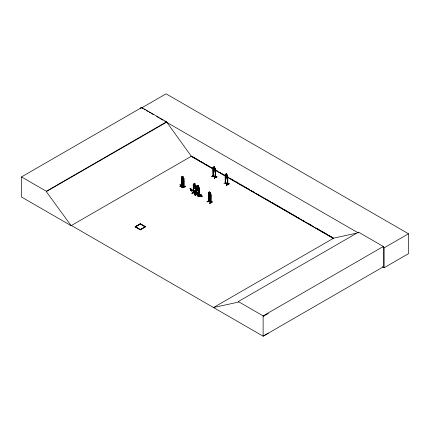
<?xml version="1.0" encoding="UTF-8"?>
<svg xmlns="http://www.w3.org/2000/svg" width="430" height="430" viewBox="0 0 430 430"><rect width="100%" height="100%" fill="white"/><g stroke="black" fill="none" stroke-linecap="round" stroke-linejoin="round"><path stroke-width="0.64" d="M201.283 195.72C202.519 195.161 201.03 194.709 201.304 196.247C202.277 197.537 201.197 194.817 201.385 196.397A0.543 0.312 60 0 0 201.6 196.655L201.928 196.773A0.613 0.355 60 0 0 202.089 196.628C201.643 195.268 201.455 195.478 201.944 196.709A0.613 0.355 60 0 1 201.783 196.854L201.455 196.741A0.543 0.312 60 0 1 201.245 196.483L201.175 195.338L201.858 195.569M201.423 195.634L201.605 195.284L201.998 195.478M195.795 188.206L195.505 189.049L193.516 187.905L193.253 186.776M215.564 171.532L215.247 172.355L213.253 171.204L212.995 167.453L213.898 167.625L213.898 166.647M227.766 178.574L227.448 179.396L225.454 178.246L225.223 177.106M181.299 178.955L181.621 178.127L183.658 179.251L183.61 183.169M181.326 178.977L181.621 178.127M183.922 181.132L183.626 181.981L183.922 181.17M208.308 194.553L208.604 193.704L210.641 194.828L210.91 195.951M208.335 194.537L208.625 193.753M210.684 202.245L210.668 202.541L210.668 194.553L210.996 194.634L211.023 202.605L210.904 194.102L208.588 192.489L208.577 196.435L210.609 197.558L210.936 196.736M209.958 200.557C209.071 199.434 210.383 199.756 210.05 200.805M194.43 191.807L191.85 193.301L194.575 191.726L195.548 192.597L195.242 192.586L195.548 192.425L195.22 191.371L191.974 193.328M197.891 193.779L195.198 195.215M211.71 176.644L214.317 175.026L211.732 176.515M180.068 186.314L182.605 184.782L180.095 186.19M207.05 201.896L209.587 200.246M181.664 177.757L181.342 177.681L181.664 177.757L181.707 187.082C181.89 187.588 181.293 186.518 181.315 185.62L181.358 177.096L182.223 177.225M181.53 185.927L181.535 185.47M183.658 186.625L184.045 186.722L181.605 185.572M183.825 186.878L183.922 178.525L181.632 176.897M208.303 201.229L210.85 202.643M208.679 201.02L208.432 200.858M208.588 201.068C208.174 201.912 209.372 199.106 208.652 197.316M193.618 192.484L193.237 192.371L193.484 192.522M193.328 192.323L193.618 192.774L193.591 186.792M193.328 192.608L195.886 194.086L195.741 193.849M196.902 189.791L198.848 190.92L199.133 190.135L198.87 190.963L196.854 189.829L196.618 186.066L196.569 194.602L196.951 194.414M196.569 194.602L199.16 196.08L198.864 187.007M196.865 194.752L196.693 186.599L196.736 194.559L199.251 196.026L199.224 188.06L198.902 187.975L199.042 195.881M212.995 167.453L213.189 176.112M213.355 175.784L213.199 175.816M213.355 176.074L213.097 167.969M215.301 177.026L215.564 177.456L215.263 168.383L215.564 168.904M213.07 175.913L215.65 177.375L215.392 169.296L215.446 177.251M225.53 175.15L225.207 175.064L225.53 175.15L225.465 183.169C226.078 182.949 224.734 182.433 225.465 182.884M225.18 182.718L225.207 183.051L225.223 174.483L226.099 174.671L226.099 173.693M191.952 190.227L191.909 189.662L191.259 189.318M210.012 199.439L210.447 196.483L210.012 195.462L210.012 193.64L209.206 193.194L208.77 197.386L209.2 197.95L209.147 198.966L210.039 199.423L210.039 198.445M210.071 193.28L210.071 192.301L209.179 191.839L208.77 194.779L209.206 195.806L209.2 197.628L210.012 198.074L209.582 196.983C209.265 198.284 208.233 197.187 209.394 196.65L208.862 195.182L209.566 196.537L210.039 195.854L210.329 196.042L209.754 196.854L210.291 198.273L210.012 196.247L210.447 195.709L210.447 193.882L210.012 192.334L209.206 191.887M209.872 200.654C209.41 198.622 210.899 199.993 209.947 200.885M209.738 200.756L210.012 200.568M194.607 192.049L195.209 191.619L194.462 192.135L195.209 192.403M195.22 191.371L194.462 192.135M213.022 167.485L213.307 167.286M196.902 185.91L196.618 186.109L196.886 185.868L198.848 187.034M225.223 174.526L225.503 174.327L227.427 175.467M181.358 177.096L181.643 176.934M183.056 182.868L183.922 182.997M208.34 201.235L208.314 192.688L208.614 192.473M210.91 198.574L210.603 198.789L208.281 197.16L208.614 197.66M209.405 201.17L209.722 201.003L210.404 201.562L209.405 201.17L209.883 200.67M182.164 183.384L181.788 179.982L182.218 179.439L182.223 177.617L183.029 178.063L183.029 179.891L183.459 180.906L183.029 183.863L182.164 183.384L182.191 182.39M183.621 183.212L181.299 181.584L182.164 182.406M210.614 194.844L210.877 195.967M183.089 176.725L183.029 177.735L183.465 178.299L183.465 180.127L183.029 180.67L183.309 182.696L182.766 181.277C183.932 180.681 182.944 179.616 182.583 180.96L181.836 179.595L182.411 181.073C181.245 181.611 182.282 182.702 182.6 181.406L183.035 182.508L182.218 182.046L182.218 180.218L181.788 179.202L182.223 176.246L183.089 176.725L183.089 177.703L183.922 178.541M183.685 186.942L183.771 178.923L184.04 187.028L181.422 185.561L183.744 186.658M184.013 179.057L183.685 178.977M181.621 180.842C180.75 177.955 181.944 182.874 183.653 181.965M179.944 184.696C181.309 185.319 180.837 185.384 180.6 186.631M179.944 184.878L180.084 184.61M181.207 185.228L180.6 185.239M179.944 186.271L182.476 184.75M181.277 185.787L181.385 177.122M181.422 185.271L181.525 185.765L181.847 185.577L181.847 187.002M183.658 186.711L183.868 187.066L181.352 185.658M185.266 186.131L182.728 187.813L185.276 186.147M185.292 186.292L182.755 187.802L185.394 186.346M208.41 193.204L208.652 193.339M208.314 195.311L208.625 196.397L210.641 197.542M210.91 194.124L210.593 193.634M208.184 198.918C209.055 199.466 209.652 199.38 208.652 200.756C209.921 200.041 206.722 197.897 209.442 199.455L209.431 199.902M209.442 199.455L209.302 199.724M207.077 201.933L209.603 200.246L207.077 201.767M208.588 201.154L211.023 202.315L210.727 202.154M210.684 202.535C210.281 201.863 205.427 199.864 210.996 202.288M209.711 203.229C214.296 199.918 211.947 203.137 209.732 203.25M209.711 203.395L212.28 201.869M209.754 200.998L210.087 200.799M71.444 225.519L71.165 225.685L21.5 197.01L21.5 176.918L141.706 107.516L166.523 121.84L191.339 156.262L212.796 168.651M141.706 107.516L141.706 107.887L166.082 93.815L408.5 233.775L408.5 253.662L384.124 267.734L382.383 266.724M21.5 176.918L46.316 191.243L166.523 121.84M268.385 333.185L263.122 336.185L71.412 225.503L71.127 225.664L46.316 191.613L166.523 122.211M71.127 225.664L191.619 156.101M214.715 167.087L215.086 170.495L214.661 171.038L213.871 170.581L213.447 169.549L213.871 166.598L214.715 167.087L214.688 168.082L215.253 168.409M215.629 169.431L215.301 169.35M195.704 193.661L193.398 192.635L193.253 184.153L193.554 183.943L195.822 185.599L195.741 194.14M193.355 184.669L193.5 192.812M194.946 183.803L194.102 183.314L194.129 184.341L193.704 184.422L193.704 186.249L194.129 187.276L194.919 187.733L195.344 187.195L194.978 183.787M195.494 185.099L195.822 185.599M191.866 191.13L191.93 191.103A0.602 0.349 60 0 0 192.043 190.915C191.715 190.286 192.629 189.125 191.135 189.367L190.678 189.103L190.678 190.49L190.635 188.915L190.033 188.544L191.275 189.098C191.5 190.474 192.57 189.942 191.259 189.539M190.033 188.732L190.178 188.464M195.564 186.05L195.886 186.131L195.564 186.05L195.532 194L195.87 194.064M213.022 175.999L213.097 169.957M191.275 189.098L191.135 189.367M193.516 187.905L195.516 188.99M198.284 186.711L198.316 185.712L198.681 189.125L198.257 189.662L197.467 189.205L197.042 188.179L197.042 186.351L197.467 186.206M190.495 188.996L190.495 190.388L190.818 190.409M192.011 190.178L192.189 190.834A0.602 0.349 60 0 1 192.076 191.022L191.221 190.743C191.409 190.597 192.64 190.866 191.5 190.028M191.221 190.743L191.366 190.436M215.274 177.079C217.397 177.547 209.378 174.107 215.494 177.138M214.317 178.009L217.042 176.757L214.333 178.031M214.355 178.176L216.935 176.682L214.333 178.144M196.591 188.705L196.881 189.813M193.473 190.549C194.269 190.63 194.102 194.484 193.968 191.006C196.402 191.893 191.017 189.028 194.57 191.183M199.224 188.06L198.902 187.975M194.57 191.001L194.43 191.269M195.075 191.457L195.387 191.468M193.527 192.619L195.913 193.812M135.138 226.701L140.304 223.718L145.474 226.701L140.304 229.851L135.138 226.701L140.304 229.684L145.474 226.701M135.138 226.868L140.304 223.885L145.474 226.868M140.304 224.051L135.423 226.868L140.304 229.518L145.184 226.868L140.304 224.051L140.304 223.718M226.889 174.15L227.282 177.542L226.863 178.079L226.067 177.622L225.648 176.596L226.067 173.645L226.916 174.134L226.863 175.144L227.766 175.945L227.766 184.497C228.443 183.825 222.138 181.342 227.728 184.212M195.064 192.484L195.387 193.043L195.387 192.506M195.064 193.027L195.387 193.043M196.768 192.452C198.596 197.15 196.666 189.367 197.408 194.209M195.564 194.005L195.65 189.313M196.66 193.538L194.575 194.876L196.784 193.758M194.72 194.951L196.66 193.65M197.848 194.349C199.423 195.456 196.886 192.382 198.036 193L198.784 193.43L198.638 193.699L198.069 193.366L198.37 193.973A0.537 0.312 60 0 1 198.509 194.129L198.526 194.903L197.832 194.57C198.853 194.672 198.375 194.145 198.036 193M194.575 194.876L196.677 193.683M198.069 193.366L197.891 193.892M227.594 178.993L227.518 184.373L227.594 176.343L227.852 184.448L225.288 182.949L225.298 175.015M197.913 193.65L195.188 195.225L197.768 193.736M227.825 176.477L227.502 176.391M196.865 194.548L199.224 195.693L199.128 196.08M196.838 194.742L196.924 188.722M197.832 194.57L197.994 194.269M200.702 196.112C198.015 192.344 202.895 196.01 200.557 194.806L200.557 196.198L200.557 194.806M199.918 194.435L200.063 194.166M197.929 196.644C205.825 191.968 192.645 199.998 200.514 195.279M201.159 194.801L201.014 195.07M200.375 194.704L200.52 196.01M223.933 183.728L226.374 182.153M226.519 185.05L229.115 183.572L226.551 185.217M226.535 185.185L229.244 183.809L226.519 185.217M213.215 307.697L333.707 238.129L355.906 233.302M213.495 307.531L238.311 302.134L238.311 301.559L358.518 232.157L383.334 246.481L383.334 266.783L263.122 336.185L263.122 315.883L383.334 246.481M358.518 232.732L358.238 232.899L164.792 121.212M382.974 247.18L384.124 247.847L408.5 233.775M263.122 316.464L268.385 313.465M209.405 200.95L209.722 200.772M209.544 200.864L209.894 200.912M215.365 177.235L215.392 169.296M196.666 194.537L198.961 195.575M213.221 176.112L213.328 170.092M196.816 194.451L196.618 194.338M198.988 195.881L198.988 187.921M191.93 191.044L191.366 190.657M183.814 186.889L183.771 182.9M208.453 201.17L208.41 197.182M198.208 193.704L198.509 193.892A0.537 0.312 60 0 1 198.708 194.15L198.671 194.822L197.977 194.484M209.2 195.016L210.012 195.467M209.2 195.8L210.012 196.252M209.2 198.929L210.012 199.375M209.544 201.089L210.404 201.562M181.277 186.846L182.094 187.297M141.706 107.887L142.862 108.553M144.018 109.22L145.173 109.886M146.324 110.553L148.054 111.553M149.21 112.219L150.366 112.886M151.521 113.552L153.252 114.552M156.713 116.551L158.444 117.551M159.6 118.218L163.061 120.212M213.275 167.302L215.226 168.426M192.78 156.767L196.838 159.111M197.999 159.783L199.74 160.788M200.896 161.454L202.057 162.126M203.218 162.793L204.959 163.798M206.12 164.47L207.276 165.142M208.437 165.808L210.179 166.813M211.34 167.485L212.495 168.151M216.559 170.495L217.714 171.167M219.456 172.172L220.617 172.838M221.778 173.51L225.255 175.521M229.894 178.197L233.377 180.208M234.533 180.874L238.596 183.218M239.752 183.889L241.493 184.895M242.654 185.561L243.815 186.233M244.976 186.905L246.712 187.905M247.874 188.576L249.034 189.248M250.771 190.248L251.932 190.92M253.093 191.592L254.834 192.597M255.995 193.263L257.151 193.935M258.312 194.602L260.053 195.607M261.214 196.279L262.37 196.945M264.111 197.95L265.272 198.622M266.433 199.289L270.491 201.632M271.652 202.304L278.033 205.986M279.188 206.658L283.252 209.001M284.407 209.668L288.471 212.017M289.627 212.683L291.368 213.689M292.529 214.36L293.69 215.027M294.851 215.699L296.587 216.704M297.748 217.37L298.909 218.042M300.645 219.047L301.806 219.714M302.967 220.386L304.128 221.052M305.87 222.057L307.025 222.729M308.186 223.396L312.244 225.745M316.308 228.088L319.786 230.093M320.947 230.765L327.907 234.78M329.063 235.452L333.126 237.795M215.113 169.99L225.551 176.015M227.873 177.353L333.422 238.295M190.958 156.208L211.904 168.302M215.398 170.318L225.288 176.031M227.615 177.37L333.508 238.51M213.006 175.977L215.537 177.439M225.218 183.046L227.739 184.481M198.316 185.712L197.44 185.239L197.467 186.271M194.129 183.363L194.919 183.82M197.467 185.292L198.257 185.749M197.864 192.903L196.623 192.35L198.784 193.618M190.033 188.544L191.275 189.286M199.918 194.252L201.159 194.989M197.262 192.903L197.719 193.172M194.752 191.968L195.209 192.231L195.064 191.699M191.5 190.2L191.791 190.899L191.237 190.528M193.968 192.393L193.79 190.899M197.262 194.296L197.08 192.801M198.058 196.875L200.52 195.295M238.311 301.559L263.122 315.883M198.821 187.05L199.106 190.151M384.124 247.847L384.124 267.734M225.438 175.203L225.438 183.158M210.807 202.17L210.797 202.465M208.561 193.392L208.588 201.358M195.795 185.599L195.795 194.14L193.263 192.678L193.28 184.137M195.242 191.554L195.242 193.129M181.578 177.81L181.605 185.781M180.412 185.136L180.412 186.529M140.734 107.441L140.734 108.758M140.304 229.518L140.304 229.851M46.316 191.243L46.316 191.613M201.423 195.827L201.869 196.558L201.423 195.827M182.884 176.838L182.368 176.553L182.884 177.165L182.884 176.838M209.867 192.42L209.351 192.129L209.867 192.748L209.867 192.42M183.029 179.885L182.218 179.439L183.029 179.891M183.029 180.665L182.218 180.218L183.029 180.67M182.884 183.228L182.363 182.944L182.884 183.556L182.884 183.228M209.867 198.805L209.345 198.52L209.867 199.133L209.867 198.805M214.522 167.2L214.011 166.91L214.522 167.528L214.522 167.2M226.718 174.247L226.212 173.951L226.718 174.569L226.718 174.247M214.661 168.426L213.871 167.969L213.871 169.796L214.661 170.253L214.661 168.426M226.863 175.467L226.067 175.01L226.067 176.838L226.863 177.294L226.863 175.467M194.779 183.9L194.269 183.61L194.779 184.228L194.779 183.9M198.117 185.83L197.606 185.534L198.117 186.152L198.117 185.83M194.919 185.126L194.129 184.669L194.129 186.496L194.919 186.953L194.919 185.126M198.257 187.05L197.467 186.593L197.467 188.421L198.257 188.877L198.257 187.05"/></g></svg>
